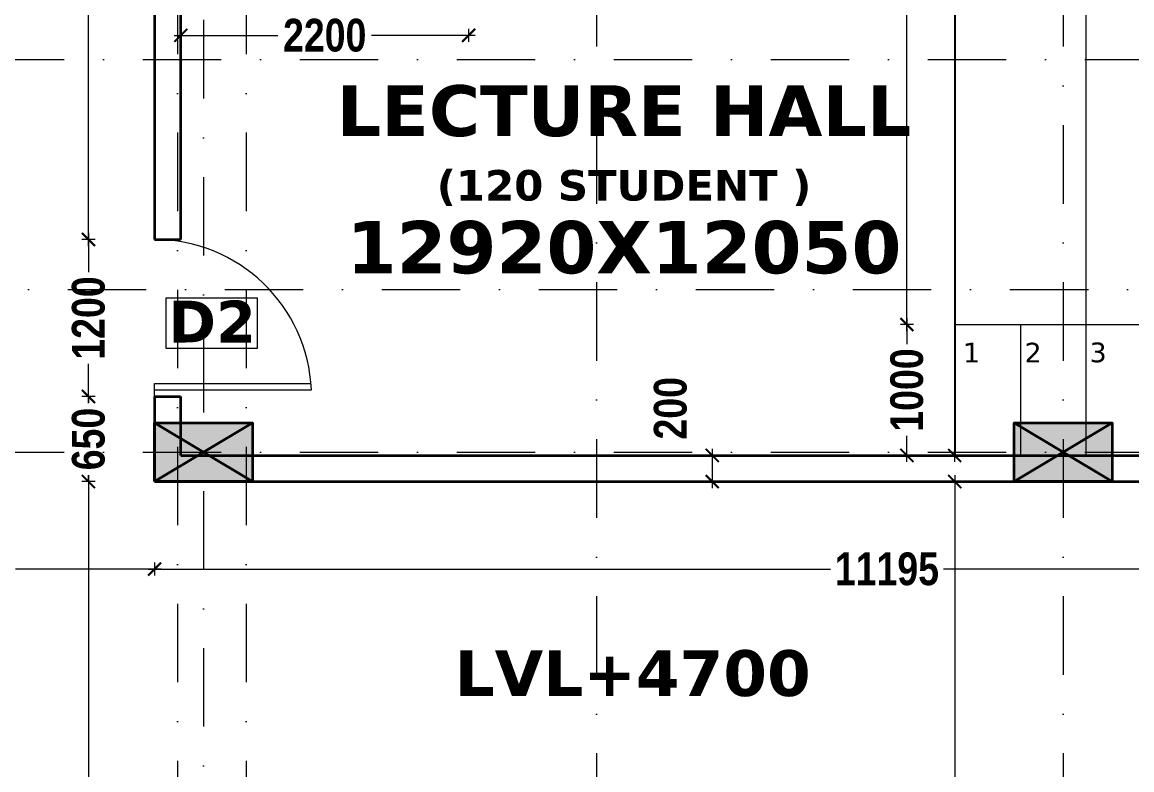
# Model space of a CAD drawing. Header units: millimetres. Extents: x -3092155 to 4513934, y -12317808 to 1850003.
# Drawn here: x -408291 to -399810, y -5699629 to -5693916 of the extents above; entities that cross this region are included whole.
import ezdxf

# ---------------------------------------------------------------- set-up
doc = ezdxf.new("R2010")
doc.units = ezdxf.units.MM
doc.header["$LTSCALE"] = 2
doc.header["$MEASUREMENT"] = 0
doc.header["$PDMODE"] = 34
doc.header["$PDSIZE"] = 500
doc.linetypes.add('DASHDOT', pattern=[1, 0.5, -0.25, 0, -0.25])
for name, color, linetype, lineweight in [('coloumn', 10, 'Continuous', 35), ('D DIM', 250, 'Continuous', 9), ('D2', 10, 'Continuous', 5), ('DOOR', 27, 'Continuous', 5), ('GRID', 251, 'DASHDOT', 5), ('Step', 251, 'Continuous', 9), ('TEXT', 7, 'Continuous', 13), ('WAll', 250, 'Continuous', 35)]:
    doc.layers.add(name, color=color, linetype=linetype, lineweight=lineweight)
doc.styles.add('INNER DIM', font='ARIALNB.TTF', dxfattribs={"height": 250})
doc.styles.add('style2', font='verdana.ttf')
doc.dimstyles.new('external final', dxfattribs={"dimscale": 0, "dimtxt": 250, "dimasz": 100, "dimexe": 50, "dimexo": 50, "dimgap": 50, "dimtad": 0, "dimdec": 0, "dimzin": 0, "dimdsep": 46, "dimtxsty": 'INNER DIM', "dimblk": 'ARCHTICK', "dimcen": 100, "dimdle": 50, "dimclrd": 256, "dimclre": 256, "dimclrt": 256, "dimadec": 0, "dimazin": 0, "dimtfac": 1, "dimtdec": 0, "dimtix": 1, "dimtmove": 1, "dimatfit": 3, "dimfxl": 50, "dimfxlon": 1, "dimtolj": 1, "dimtzin": 0, "dimlwd": -1, "dimlwe": -1, "dimarcsym": 1})
doc.dimstyles.new('INNER DIM', dxfattribs={"dimscale": 0, "dimtxt": 250, "dimasz": 100, "dimexe": 50, "dimexo": 50, "dimgap": 50, "dimtad": 0, "dimdec": 0, "dimzin": 0, "dimdsep": 46, "dimtxsty": 'INNER DIM', "dimblk": 'ARCHTICK', "dimcen": 100, "dimdle": 50, "dimclrd": 256, "dimclre": 256, "dimclrt": 256, "dimadec": 0, "dimazin": 0, "dimtfac": 1, "dimtdec": 0, "dimtix": 1, "dimtmove": 2, "dimatfit": 3, "dimfxl": 50, "dimfxlon": 1, "dimtolj": 1, "dimtzin": 0, "dimlwd": -1, "dimlwe": -1, "dimarcsym": 1})

# ---------------------------------------------------------------- blocks, each defined once
blk = doc.blocks.new('A$C378B1DF0')
at = {"layer": 'DOOR', "ltscale": 0.1}
for p, q in [((1100, 0), (1100, 1195.8)), ((1150, 0), (1150, 1199)), ((1200, 0), (1100, 0))]:
    blk.add_line(p, q, dxfattribs=at)
blk.add_arc((1200, 0), 1200, 92.38802, 180, dxfattribs=at)
blk = doc.blocks.new('_ArchTick')
at = {"color": 0, "linetype": 'ByBlock', "const_width": 0.15}
blk.add_lwpolyline([(-0.5, -0.5), (0.5, 0.5)], dxfattribs=at)
blk = doc.blocks.new('*D225')
at = {"layer": 'D DIM', "ltscale": 100, "transparency": 16777216}
for p, q in [((-410174.3, -5698094.7), (-409062.4, -5698094.7)), ((-410124.3, -5698144.7), (-410124.3, -5698044.7)), ((-407229.3, -5698094.7), (-408341.2, -5698094.7)), ((-407279.3, -5698044.7), (-407279.3, -5698144.7))]:
    blk.add_line(p, q, dxfattribs=at)
at = {"layer": 'Defpoints', "color": 0, "lineweight": 50, "ltscale": 100, "transparency": 16777216}
for p in [(-407279.3, -5697426.2), (-407279.3, -5698094.7), (-410124.3, -5700251.3)]:
    blk.add_point(p, dxfattribs=at)
at = {"layer": 'D DIM', "ltscale": 100, "transparency": 16777216, "xscale": 100, "yscale": 100, "zscale": 100, "rotation": 180}
blk.add_blockref('_ArchTick', (-410124.3, -5698094.7), dxfattribs=at)
at = {"layer": 'D DIM', "ltscale": 100, "transparency": 16777216, "xscale": 100, "yscale": 100, "zscale": 100}
blk.add_blockref('_ArchTick', (-407279.3, -5698094.7), dxfattribs=at)
at = {"layer": 'D DIM', "ltscale": 100, "transparency": 16777216, "insert": (-408701.8, -5698094.7), "char_height": 250, "attachment_point": 5, "style": 'INNER DIM'}
blk.add_mtext('\\A1;2845', dxfattribs=at)
blk = doc.blocks.new('*D694')
at = {"layer": 'D DIM', "ltscale": 100, "transparency": 16777216}
for p, q in [((-407329.3, -5698094.7), (-402114.3, -5698094.7)), ((-407279.3, -5698044.7), (-407279.3, -5698144.7)), ((-396034.3, -5698094.7), (-401249.3, -5698094.7)), ((-396084.3, -5698044.7), (-396084.3, -5698144.7))]:
    blk.add_line(p, q, dxfattribs=at)
at = {"layer": 'Defpoints', "color": 0, "lineweight": 50, "ltscale": 100, "transparency": 16777216}
for p in [(-407279.3, -5697426.2), (-396084.3, -5697426.2), (-396084.3, -5698094.7)]:
    blk.add_point(p, dxfattribs=at)
at = {"layer": 'D DIM', "ltscale": 100, "transparency": 16777216, "xscale": 100, "yscale": 100, "zscale": 100, "rotation": 180}
blk.add_blockref('_ArchTick', (-407279.3, -5698094.7), dxfattribs=at)
at = {"layer": 'D DIM', "ltscale": 100, "transparency": 16777216, "xscale": 100, "yscale": 100, "zscale": 100}
blk.add_blockref('_ArchTick', (-396084.3, -5698094.7), dxfattribs=at)
at = {"layer": 'D DIM', "ltscale": 100, "transparency": 16777216, "insert": (-401681.8, -5698094.7), "char_height": 250, "attachment_point": 5, "style": 'INNER DIM'}
blk.add_mtext('\\A1;11195', dxfattribs=at)
blk = doc.blocks.new('*D730')
at = {"layer": 'D DIM', "ltscale": 100, "transparency": 16777216}
for p, q in [((-438689.1, 360.6), (-438689.1, 460.6)), ((998.8, 360.6), (998.8, 460.6)), ((1048.8, 410.6), (-438739.1, 410.6))]:
    blk.add_line(p, q, dxfattribs=at)
at = {"layer": 'Defpoints', "color": 0, "lineweight": 50, "ltscale": 100, "transparency": 16777216}
for p in [(-438689.1, 410.6), (998.8, 0), (-438689.1, -5723126.2)]:
    blk.add_point(p, dxfattribs=at)
at = {"layer": 'D DIM', "ltscale": 100, "transparency": 16777216, "xscale": 100, "yscale": 100, "zscale": 100, "rotation": 180}
blk.add_blockref('_ArchTick', (-438689.1, 410.6), dxfattribs=at)
at = {"layer": 'D DIM', "ltscale": 100, "transparency": 16777216, "xscale": 100, "yscale": 100, "zscale": 100}
blk.add_blockref('_ArchTick', (998.8, 410.6), dxfattribs=at)
at = {"layer": 'D DIM', "ltscale": 100, "transparency": 16777216, "insert": (1326.5, 835.2), "char_height": 250, "attachment_point": 5, "style": 'INNER DIM'}
blk.add_mtext('\\A1;439688', dxfattribs=at)
blk = doc.blocks.new('*D312')
at = {"layer": 'D DIM', "ltscale": 100, "transparency": 16777216}
for p, q in [((-407784.6, -5686776.2), (-407784.6, -5690845.6)), ((-407734.6, -5686826.2), (-407834.6, -5686826.2)), ((-407784.6, -5695626.2), (-407784.6, -5691556.9)), ((-407734.6, -5695576.2), (-407834.6, -5695576.2))]:
    blk.add_line(p, q, dxfattribs=at)
at = {"layer": 'Defpoints', "color": 0, "lineweight": 50, "ltscale": 100, "transparency": 16777216}
for p in [(-407278.9, -5686826.2), (-407784.6, -5695576.2), (-407278.9, -5695576.2)]:
    blk.add_point(p, dxfattribs=at)
at = {"layer": 'D DIM', "ltscale": 100, "transparency": 16777216, "xscale": 100, "yscale": 100, "zscale": 100}
for p, rotation in [((-407784.6, -5686826.2), 90), ((-407784.6, -5695576.2), 270)]:
    blk.add_blockref('_ArchTick', p, dxfattribs=dict(at, rotation=rotation))
at = {"layer": 'D DIM', "ltscale": 100, "transparency": 16777216, "insert": (-407784.6, -5691201.2), "char_height": 250, "attachment_point": 5, "rotation": 90, "style": 'INNER DIM'}
blk.add_mtext('\\A1;8750', dxfattribs=at)
blk = doc.blocks.new('*D313')
at = {"layer": 'D DIM', "ltscale": 100, "transparency": 16777216}
for p, q in [((-407784.6, -5695526.2), (-407784.6, -5695826)), ((-407734.6, -5695576.2), (-407834.6, -5695576.2)), ((-407784.6, -5696826.2), (-407784.6, -5696526.5)), ((-407734.6, -5696776.2), (-407834.6, -5696776.2))]:
    blk.add_line(p, q, dxfattribs=at)
at = {"layer": 'Defpoints', "color": 0, "lineweight": 50, "ltscale": 100, "transparency": 16777216}
for p in [(-407278.9, -5695576.2), (-407784.6, -5696776.2), (-407278.9, -5696776.2)]:
    blk.add_point(p, dxfattribs=at)
at = {"layer": 'D DIM', "ltscale": 100, "transparency": 16777216, "xscale": 100, "yscale": 100, "zscale": 100}
for p, rotation in [((-407784.6, -5695576.2), 90), ((-407784.6, -5696776.2), 270)]:
    blk.add_blockref('_ArchTick', p, dxfattribs=dict(at, rotation=rotation))
at = {"layer": 'D DIM', "ltscale": 100, "transparency": 16777216, "insert": (-407784.6, -5696176.2), "char_height": 250, "attachment_point": 5, "rotation": 90, "style": 'INNER DIM'}
blk.add_mtext('\\A1;1200', dxfattribs=at)
blk = doc.blocks.new('*D314')
at = {"layer": 'D DIM', "ltscale": 100, "transparency": 16777216}
for p, q in [((-407734.6, -5696776.2), (-407834.6, -5696776.2)), ((-407784.6, -5696776.2), (-407784.6, -5696825.2)), ((-407784.6, -5697426), (-407784.6, -5697377)), ((-407734.6, -5697426), (-407834.6, -5697426))]:
    blk.add_line(p, q, dxfattribs=at)
at = {"layer": 'Defpoints', "color": 0, "lineweight": 50, "ltscale": 100, "transparency": 16777216}
for p in [(-407278.9, -5696776.2), (-407784.6, -5697426), (-407278.9, -5697426)]:
    blk.add_point(p, dxfattribs=at)
at = {"layer": 'D DIM', "ltscale": 100, "transparency": 16777216, "insert": (-407784.6, -5697101.1), "char_height": 250, "attachment_point": 5, "rotation": 90, "style": 'INNER DIM'}
blk.add_mtext('\\A1;650', dxfattribs=at)
blk = doc.blocks.new('*D315')
at = {"layer": 'D DIM', "ltscale": 100, "transparency": 16777216}
for p, q in [((-407784.6, -5697376), (-407784.6, -5699845.9)), ((-407734.6, -5697426), (-407834.6, -5697426)), ((-407784.6, -5703026.2), (-407784.6, -5700556.3)), ((-407734.6, -5702976.2), (-407834.6, -5702976.2))]:
    blk.add_line(p, q, dxfattribs=at)
at = {"layer": 'Defpoints', "color": 0, "lineweight": 50, "ltscale": 100, "transparency": 16777216}
for p in [(-407278.9, -5697426), (-407784.6, -5702976.2), (-407279.3, -5702976.2)]:
    blk.add_point(p, dxfattribs=at)
at = {"layer": 'D DIM', "ltscale": 100, "transparency": 16777216, "xscale": 100, "yscale": 100, "zscale": 100}
for p, rotation in [((-407784.6, -5697426), 90), ((-407784.6, -5702976.2), 270)]:
    blk.add_blockref('_ArchTick', p, dxfattribs=dict(at, rotation=rotation))
at = {"layer": 'D DIM', "ltscale": 100, "transparency": 16777216, "insert": (-407784.6, -5700201.1), "char_height": 250, "attachment_point": 5, "rotation": 90, "style": 'INNER DIM'}
blk.add_mtext('\\A1;5550', dxfattribs=at)
blk = doc.blocks.new('*D347')
at = {"layer": 'D DIM', "ltscale": 100, "transparency": 16777216}
for p, q in [((-401114, -5685176.2), (-401214, -5685176.2)), ((-401164, -5685126.2), (-401164, -5690771.4)), ((-401164, -5697276.2), (-401164, -5691631.1)), ((-401114, -5697226.2), (-401214, -5697226.2))]:
    blk.add_line(p, q, dxfattribs=at)
at = {"layer": 'Defpoints', "color": 0, "lineweight": 50, "ltscale": 100, "transparency": 16777216}
for p in [(-400709.3, -5685176.2), (-401164, -5697226.2), (-400709.3, -5697226.2)]:
    blk.add_point(p, dxfattribs=at)
at = {"layer": 'D DIM', "ltscale": 100, "transparency": 16777216, "xscale": 100, "yscale": 100, "zscale": 100}
for p, rotation in [((-401164, -5685176.2), 90), ((-401164, -5697226.2), 270)]:
    blk.add_blockref('_ArchTick', p, dxfattribs=dict(at, rotation=rotation))
at = {"layer": 'D DIM', "ltscale": 100, "transparency": 16777216, "insert": (-401164, -5691201.2), "char_height": 250, "attachment_point": 5, "rotation": 90, "style": 'INNER DIM'}
blk.add_mtext('\\A1;12050', dxfattribs=at)
blk = doc.blocks.new('*D348')
at = {"layer": 'D DIM', "ltscale": 100, "transparency": 16777216}
for p, q in [((-402967.4, -5697226.2), (-403067.4, -5697226.2)), ((-403017.4, -5697176.2), (-403017.4, -5697476.2)), ((-402967.4, -5697426.2), (-403067.4, -5697426.2))]:
    blk.add_line(p, q, dxfattribs=at)
at = {"layer": 'Defpoints', "color": 0, "lineweight": 50, "ltscale": 100, "transparency": 16777216}
for p in [(-400709.3, -5697226.2), (-403017.4, -5697426.2), (-400709.3, -5697426.2)]:
    blk.add_point(p, dxfattribs=at)
at = {"layer": 'D DIM', "ltscale": 100, "transparency": 16777216, "xscale": 100, "yscale": 100, "zscale": 100}
for p, rotation in [((-403017.4, -5697226.2), 90), ((-403017.4, -5697426.2), 270)]:
    blk.add_blockref('_ArchTick', p, dxfattribs=dict(at, rotation=rotation))
at = {"layer": 'D DIM', "ltscale": 100, "transparency": 16777216, "insert": (-403336.4, -5696866), "char_height": 250, "attachment_point": 5, "rotation": 90, "style": 'INNER DIM'}
blk.add_mtext('\\A1;200', dxfattribs=at)
blk = doc.blocks.new('*D349')
at = {"layer": 'D DIM', "ltscale": 100, "transparency": 16777216}
for p, q in [((-401164, -5697376.2), (-401164, -5699846.1)), ((-401114, -5697426.2), (-401214, -5697426.2)), ((-401164, -5703026.2), (-401164, -5700556.4)), ((-401114, -5702976.2), (-401214, -5702976.2))]:
    blk.add_line(p, q, dxfattribs=at)
at = {"layer": 'Defpoints', "color": 0, "lineweight": 50, "ltscale": 100, "transparency": 16777216}
for p in [(-400709.3, -5697426.2), (-401164, -5702976.2), (-400709.3, -5702976.2)]:
    blk.add_point(p, dxfattribs=at)
at = {"layer": 'D DIM', "ltscale": 100, "transparency": 16777216, "xscale": 100, "yscale": 100, "zscale": 100}
for p, rotation in [((-401164, -5697426.2), 90), ((-401164, -5702976.2), 270)]:
    blk.add_blockref('_ArchTick', p, dxfattribs=dict(at, rotation=rotation))
at = {"layer": 'D DIM', "ltscale": 100, "transparency": 16777216, "insert": (-401164, -5700201.2), "char_height": 250, "attachment_point": 5, "rotation": 90, "style": 'INNER DIM'}
blk.add_mtext('\\A1;5550', dxfattribs=at)
blk = doc.blocks.new('*D521')
at = {"layer": 'D DIM', "ltscale": 100, "transparency": 16777216}
for p, q in [((-401479.2, -5696226.4), (-401579.2, -5696226.4)), ((-401529.2, -5696176.4), (-401529.2, -5696376.1)), ((-401529.2, -5697276.2), (-401529.2, -5697076.5)), ((-401479.2, -5697226.2), (-401579.2, -5697226.2))]:
    blk.add_line(p, q, dxfattribs=at)
at = {"layer": 'Defpoints', "color": 0, "lineweight": 50, "ltscale": 100, "transparency": 16777216}
for p in [(-401529.2, -5696226.4), (-400891.2, -5696226.4), (-400891.2, -5697226.2)]:
    blk.add_point(p, dxfattribs=at)
at = {"layer": 'D DIM', "ltscale": 100, "transparency": 16777216, "xscale": 100, "yscale": 100, "zscale": 100}
for p, rotation in [((-401529.2, -5696226.4), 90), ((-401529.2, -5697226.2), 270)]:
    blk.add_blockref('_ArchTick', p, dxfattribs=dict(at, rotation=rotation))
at = {"layer": 'D DIM', "ltscale": 100, "transparency": 16777216, "insert": (-401529.2, -5696726.3), "char_height": 250, "attachment_point": 5, "rotation": 90, "style": 'INNER DIM'}
blk.add_mtext('\\A1;1000', dxfattribs=at)
blk = doc.blocks.new('*D522')
at = {"layer": 'D DIM', "ltscale": 100, "transparency": 16777216}
for p, q in [((-401529.2, -5686126.2), (-401529.2, -5691730.6)), ((-401479.2, -5686176.2), (-401579.2, -5686176.2)), ((-401529.2, -5696276.4), (-401529.2, -5692590.3)), ((-401479.2, -5696226.4), (-401579.2, -5696226.4))]:
    blk.add_line(p, q, dxfattribs=at)
at = {"layer": 'Defpoints', "color": 0, "lineweight": 50, "ltscale": 100, "transparency": 16777216}
for p in [(-401529.2, -5686176.2), (-401159.3, -5686176.2), (-400891.2, -5696226.4)]:
    blk.add_point(p, dxfattribs=at)
at = {"layer": 'D DIM', "ltscale": 100, "transparency": 16777216, "xscale": 100, "yscale": 100, "zscale": 100}
for p, rotation in [((-401529.2, -5686176.2), 90), ((-401529.2, -5696226.4), 270)]:
    blk.add_blockref('_ArchTick', p, dxfattribs=dict(at, rotation=rotation))
at = {"layer": 'D DIM', "ltscale": 100, "transparency": 16777216, "insert": (-401529.2, -5692160.4), "char_height": 250, "attachment_point": 5, "rotation": 90, "style": 'INNER DIM'}
blk.add_mtext('\\A1;10050', dxfattribs=at)
blk = doc.blocks.new('*D559')
at = {"layer": 'D DIM', "ltscale": 15000, "transparency": 16777216}
for p, q in [((-407128.9, -5694016.3), (-406336.9, -5694016.3)), ((-407078.9, -5693966.3), (-407078.9, -5694066.3)), ((-404828.9, -5694016.3), (-405620.9, -5694016.3)), ((-404878.9, -5693966.3), (-404878.9, -5694066.3))]:
    blk.add_line(p, q, dxfattribs=at)
at = {"layer": 'Defpoints', "color": 0, "lineweight": 50, "ltscale": 15000, "transparency": 16777216}
for p in [(-407078.9, -5693699.7), (-404878.9, -5693699.7), (-404878.9, -5694016.3)]:
    blk.add_point(p, dxfattribs=at)
at = {"layer": 'D DIM', "ltscale": 15000, "transparency": 16777216, "xscale": 100, "yscale": 100, "zscale": 100, "rotation": 180}
blk.add_blockref('_ArchTick', (-407078.9, -5694016.3), dxfattribs=at)
at = {"layer": 'D DIM', "ltscale": 15000, "transparency": 16777216, "xscale": 100, "yscale": 100, "zscale": 100}
blk.add_blockref('_ArchTick', (-404878.9, -5694016.3), dxfattribs=at)
at = {"layer": 'D DIM', "ltscale": 15000, "transparency": 16777216, "insert": (-405978.9, -5694016.3), "char_height": 250, "attachment_point": 5, "style": 'INNER DIM'}
blk.add_mtext('\\A1;2200', dxfattribs=at)
blk = doc.blocks.new('F.F')
at = {"layer": 'coloumn', "ltscale": 100}
for points in [[(-179150.3, -5850756.2), (-179150.3, -5850306.2), (-179900.3, -5850306.2), (-179900.3, -5850756.2)], [(-172580.3, -5850756.2), (-172580.3, -5850306.2), (-173330.3, -5850306.2), (-173330.3, -5850756.2)]]:
    blk.add_hatch(color=256, dxfattribs=at).paths.add_polyline_path(points)
for p, q in [((-179900.3, -5850756.2), (-179900.3, -5850306.2)), ((-179900.3, -5850306.2), (-179150.3, -5850306.2)), ((-179150.3, -5850306.2), (-179150.3, -5850756.2)), ((-173330.3, -5850756.2), (-173330.3, -5850306.2)), ((-173330.3, -5850306.2), (-172580.3, -5850306.2)), ((-172580.3, -5850306.2), (-172580.3, -5850756.2)), ((-179150.3, -5850756.2), (-179900.3, -5850756.2)), ((-172580.3, -5850756.2), (-173330.3, -5850756.2))]:
    blk.add_line(p, q, dxfattribs=at)
for points in [[(-179150.3, -5850756.2), (-179900.3, -5850306.2), (-179150.3, -5850306.2), (-179900.3, -5850756.2)], [(-172580.3, -5850756.2), (-173330.3, -5850306.2), (-172580.3, -5850306.2), (-173330.3, -5850756.2)]]:
    blk.add_lwpolyline(points, dxfattribs=at)
blk = doc.blocks.new('GHYJHJH')
at = {"layer": 'Step', "ltscale": 100}
for p, q in [((-210274.8, -5663017.1), (-210274.8, -5650967.1)), ((-211274.8, -5662016.3), (-211274.8, -5663017.1)), ((-210774.8, -5662016.3), (-210774.8, -5663017.1))]:
    blk.add_line(p, q, dxfattribs=at)
at = {"layer": 'Step', "ltscale": 15000}
for p, q in [((-211274.8, -5651967.1), (-211274.8, -5662016.3)), ((-211274.8, -5662016.3), (-204449.8, -5662016.3))]:
    blk.add_line(p, q, dxfattribs=at)

msp = doc.modelspace()

# ---------------------------------------------------------------- linework, layer by layer
at = {"layer": 'D2', "ltscale": 0.1}
msp.add_lwpolyline([(-407190.9, -5696021.2), (-406495.2, -5696021.2), (-406495.2, -5696409.3), (-407190.9, -5696409.3)], close=True, dxfattribs=at)
at = {"layer": 'GRID', "color": 5, "ltscale": 600}
for p, q in [((-406904.7, -5655495.3), (-406904.7, -5744297.3)), ((-407104.7, -5656356.3), (-407104.7, -5743438.6)), ((-406579.7, -5656356.5), (-406579.7, -5743436)), ((-403904.7, -5657499.4), (-403898.6, -5742187.2)), ((-400334.7, -5657499.4), (-400334.7, -5742293.2))]:
    msp.add_line(p, q, dxfattribs=at)
at = {"layer": 'GRID', "color": 6, "ltscale": 600}
for p, q in [((-460174.6, -5694201.2), (-367335.1, -5694201.2)), ((-461947.5, -5695958.6), (-365562.7, -5695958.6)), ((-460174.6, -5697201.2), (-367335.1, -5697201.2))]:
    msp.add_line(p, q, dxfattribs=at)
at = {"layer": 'WAll', "ltscale": 100}
for p, q in [((-407280.1, -5686826.2), (-407280.1, -5695576.2)), ((-407080.1, -5686826.2), (-407080.1, -5695576.2)), ((-407280.1, -5695576.2), (-407080.1, -5695576.2)), ((-407280.1, -5696776.2), (-407280.1, -5697426.2)), ((-407280.1, -5696776.2), (-407080.1, -5696776.2)), ((-407080.1, -5696776.2), (-407080.1, -5697226.2)), ((-407079.3, -5697226.2), (-396084.3, -5697226.2)), ((-407279.3, -5697426.2), (-396084.3, -5697426.2))]:
    msp.add_line(p, q, dxfattribs=at)

# ---------------------------------------------------------------- block references
at = {"layer": 'coloumn'}
msp.add_blockref('F.F', (-227379.8, 153330), dxfattribs=at)
at = {"layer": 'D DIM'}
msp.add_blockref('GHYJHJH', (-189885.4, -34209.1), dxfattribs=at)
at = {"layer": 'DOOR', "ltscale": 100, "rotation": 270}
msp.add_blockref('A$C378B1DF0', (-407280.1, -5695576.2), dxfattribs=at)

# ---------------------------------------------------------------- texts
at = {"layer": 'D2', "ltscale": 0.1, "insert": (-406839.3, -5696203.4), "char_height": 320, "attachment_point": 5, "style": 'style2'}
msp.add_mtext('\\pxt11;{\\fVerdana|b1|i0|c0|p34;D2}', dxfattribs=at)
at = {"layer": 'TEXT', "ltscale": 0.1, "attachment_point": 5, "style": 'style2'}
for s, insert, char_height in [('\\pxt11;{\\fVerdana|b1|i0|c0|p34;\\H1.1111x;LECTURE HALL\\H0.9x; \\P\\H0.66667x;(120 STUDENT )\\P\\H1.7143x;12920X12050}', (-403691.2, -5695119.5), 350), ('1', (-401036, -5696440.5), 150), ('2', (-400564.6, -5696440.5), 150), ('3', (-400067.8, -5696440.5), 150), ('\\pxt11;{\\fVerdana|b1|i0|c0|p34;LVL+4700}', (-403625.2, -5698893), 350)]:
    msp.add_mtext(s, dxfattribs=dict(at, insert=insert, char_height=char_height))

# ---------------------------------------------------------------- dimensions: what is measured, and where the dimension line sits
at = {"layer": 'D DIM', "ltscale": 100}
dim = msp.add_linear_dim(base=(-438689.1, 410.6), p1=(998.8, 0), p2=(-438689.1, -5723126.2), dimstyle='INNER DIM', override={"dimscale": 1}, dxfattribs=at)
dim.commit()
dim.dimension.update_dxf_attribs({"geometry": '*D730', "text_midpoint": (1326.5, 835.2), "dimtype": 160})
for base, p1, p2, angle, dimstyle, picture, middle in [((-401164, -5697226.2), (-400709.3, -5685176.2), (-400709.3, -5697226.2), 90, 'INNER DIM', '*D347', (-401164, -5691201.2)), ((-407784.6, -5695576.2), (-407278.9, -5686826.2), (-407278.9, -5695576.2), 90, 'INNER DIM', '*D312', (-407784.6, -5691201.2)), ((-407784.6, -5696776.2), (-407278.9, -5695576.2), (-407278.9, -5696776.2), 90, 'INNER DIM', '*D313', (-407784.6, -5696176.2)), ((-401529.2, -5696226.4), (-400891.2, -5697226.2), (-400891.2, -5696226.4), 270, 'external final', '*D521', (-401529.2, -5696726.3)), ((-407784.6, -5697426), (-407278.9, -5696776.2), (-407278.9, -5697426), 90, 'INNER DIM', '*D314', (-407784.6, -5697101.1)), ((-407784.6, -5702976.2), (-407278.9, -5697426), (-407279.3, -5702976.2), 90, 'INNER DIM', '*D315', (-407784.6, -5700201.1)), ((-401164, -5702976.2), (-400709.3, -5697426.2), (-400709.3, -5702976.2), 90, 'INNER DIM', '*D349', (-401164, -5700201.2))]:
    dim = msp.add_linear_dim(base=base, p1=p1, p2=p2, angle=angle, dimstyle=dimstyle, override={"dimscale": 1}, dxfattribs=at)
    dim.commit()
    dim.dimension.update_dxf_attribs({"geometry": picture, "text_midpoint": middle})
for base, p1, p2, angle, dimstyle, picture, middle in [((-401529.2, -5686176.2), (-400891.2, -5696226.4), (-401159.3, -5686176.2), 270, 'external final', '*D522', (-401529.2, -5692160.4)), ((-403017.4, -5697426.2), (-400709.3, -5697226.2), (-400709.3, -5697426.2), 90, 'INNER DIM', '*D348', (-403336.4, -5696866))]:
    dim = msp.add_linear_dim(base=base, p1=p1, p2=p2, angle=angle, dimstyle=dimstyle, override={"dimscale": 1}, dxfattribs=at)
    dim.commit()
    dim.dimension.update_dxf_attribs({"geometry": picture, "text_midpoint": middle, "dimtype": 160})
at = {"layer": 'D DIM', "ltscale": 15000}
dim = msp.add_linear_dim(base=(-404878.9, -5694016.3), p1=(-407078.9, -5693699.7), p2=(-404878.9, -5693699.7), dimstyle='external final', override={"dimscale": 1}, dxfattribs=at)
dim.commit()
dim.dimension.update_dxf_attribs({"geometry": '*D559', "text_midpoint": (-405978.9, -5694016.3)})
at = {"layer": 'D DIM', "ltscale": 100}
for base, p1, p2, picture, middle in [((-407279.3, -5698094.7), (-410124.3, -5700251.3), (-407279.3, -5697426.2), '*D225', (-408701.8, -5698094.7)), ((-396084.3, -5698094.7), (-407279.3, -5697426.2), (-396084.3, -5697426.2), '*D694', (-401681.8, -5698094.7))]:
    dim = msp.add_linear_dim(base=base, p1=p1, p2=p2, dimstyle='INNER DIM', override={"dimscale": 1}, dxfattribs=at)
    dim.commit()
    dim.dimension.update_dxf_attribs({"geometry": picture, "text_midpoint": middle})

doc.saveas('drawing.dxf')
